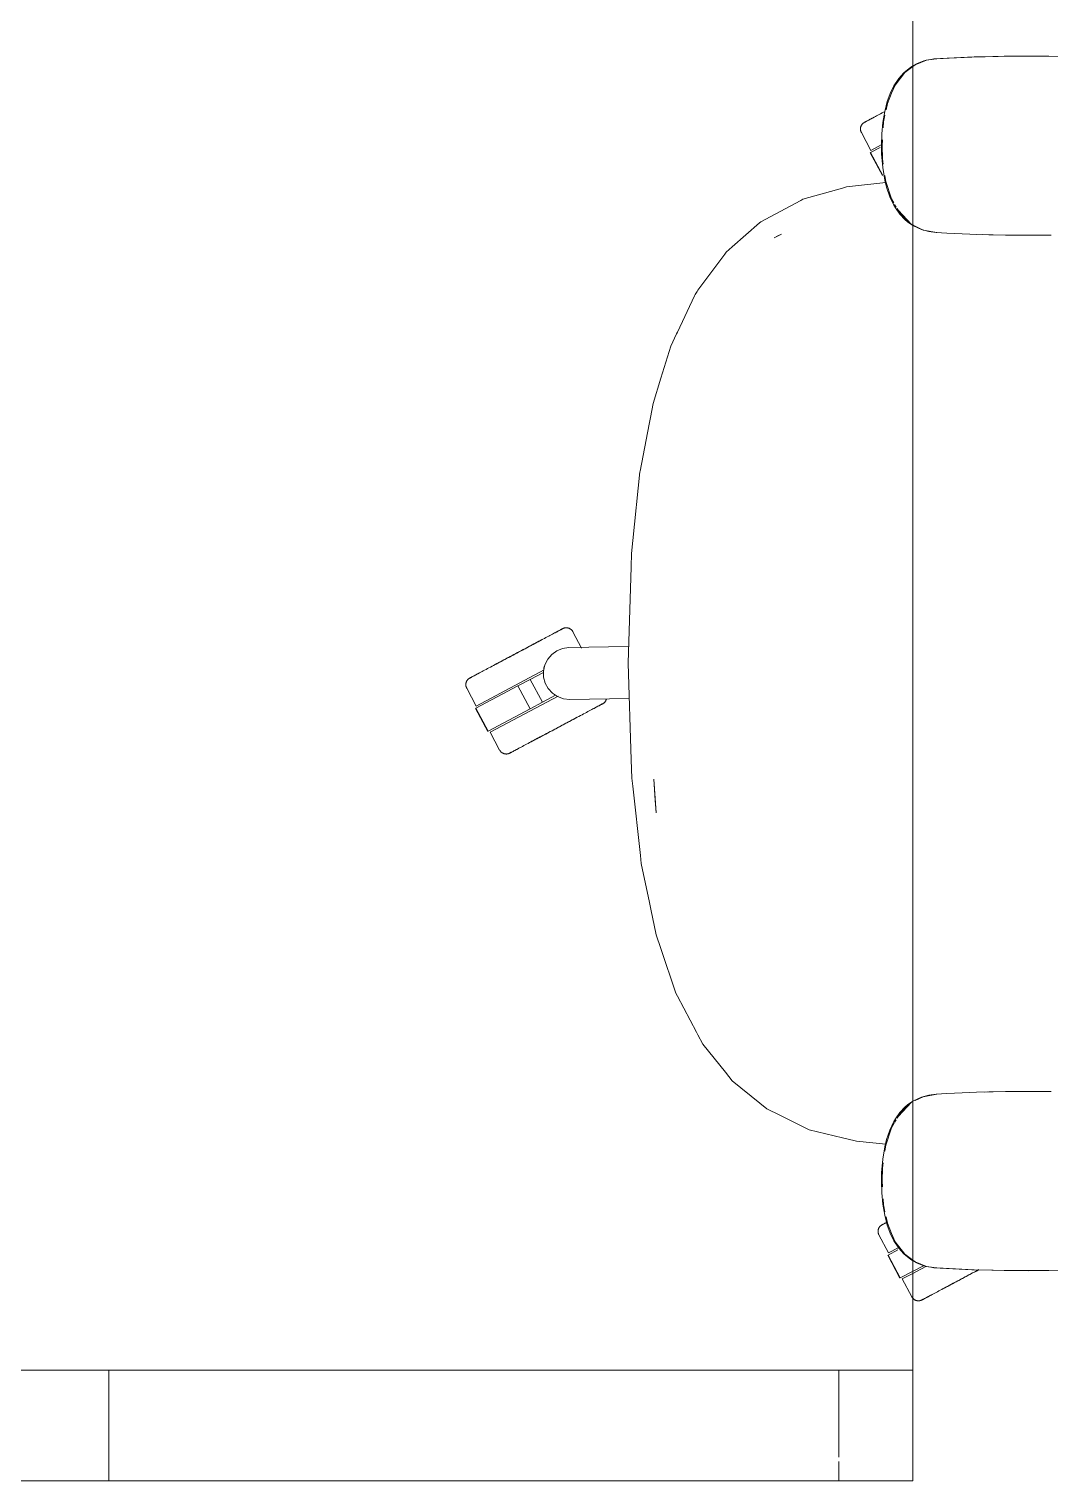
# Model space of a CAD drawing. Header units: millimetres. Extents: x 155927 to 326028, y -36033 to 97293.
# Drawn here: x 192923 to 193475, y 10690 to 11475 of the extents above; entities that cross this region are included whole.
import ezdxf

# ---------------------------------------------------------------- set-up
doc = ezdxf.new("R2010")
doc.units = ezdxf.units.MM
doc.header["$MEASUREMENT"] = 0
doc.layers.add('G-IMPT', color=8, linetype='CONTINUOUS', lineweight=9)
doc.layers.add('I-FURN', color=8, linetype='CONTINUOUS', lineweight=9)

msp = doc.modelspace()

# ---------------------------------------------------------------- linework, layer by layer
at = {"layer": 'G-IMPT'}
for p, q in [((193408.21, 11458.45), (193402.02, 11456.04)), ((193403.05, 11456.71), (193406.69, 11458.1)), ((193408.03, 11458.47), (193406.69, 11458.1)), ((193408.03, 11458.47), (193410.43, 11458.91)), ((193408.21, 11458.45), (193412.06, 11459.03)), ((193412.08, 11459.17), (193410.43, 11458.91)), ((193433.86, 11460.25), (193412.08, 11459.17)), ((193432.65, 11460.22), (193412.08, 11459.17)), ((193412.08, 11459.17), (193413.68, 11459.28)), ((193433.86, 11460.25), (193413.68, 11459.28)), ((193454.05, 11460.72), (193432.65, 11460.22)), ((193444.21, 11460.56), (193432.65, 11460.22)), ((193432.65, 11460.22), (193433.86, 11460.25)), ((193454.05, 11460.72), (193433.86, 11460.25)), ((193444.21, 11460.56), (193463.44, 11460.76)), ((193454.05, 11460.72), (193444.21, 11460.56)), ((193474.23, 11460.67), (193444.21, 11460.56)), ((193452.01, 11460.7), (193450.1, 11460.63)), ((193454.05, 11460.68), (193452.01, 11460.7)), ((193474.23, 11460.67), (193454.05, 11460.72)), ((193474.23, 11460.67), (193463.44, 11460.76)), ((193474.23, 11460.67), (193482.65, 11460.51)), ((193396.39, 11451.87), (193391.17, 11445.08)), ((193393.2, 11448.64), (193395.87, 11451.67)), ((193399.61, 11454.75), (193395.87, 11451.67)), ((193400.81, 11455.15), (193396.39, 11451.87)), ((193400.81, 11455.43), (193399.61, 11454.75)), ((193403.05, 11456.71), (193400.81, 11455.43)), ((193402.02, 11456.04), (193400.81, 11455.15)), ((193390.55, 11444.59), (193388.57, 11440.52)), ((193391.17, 11445.08), (193389.33, 11440.69)), ((193390.55, 11444.59), (193393.2, 11448.64)), ((193386.98, 11436.18), (193385.55, 11430.7)), ((193387.01, 11435.07), (193386.3, 11431.6)), ((193386.98, 11436.18), (193388.57, 11440.52)), ((193387.01, 11435.07), (193389.33, 11440.69)), ((193384.55, 11424.77), (193385.55, 11430.7)), ((193385.73, 11428.86), (193384.97, 11425.11)), ((193383.81, 11412.28), (193383.99, 11418.62)), ((193384.55, 11424.77), (193383.99, 11418.62)), ((193384.97, 11425.11), (193384.77, 11421.9)), ((193383.9, 11407.77), (193383.81, 11412.28)), ((193384.37, 11415.39), (193384.18, 11412.28)), ((193384.41, 11405.12), (193384.18, 11412.28)), ((193383.9, 11407.77), (193384.47, 11400.46)), ((193384.41, 11405.12), (193384.8, 11402.33)), ((193385.59, 11393.7), (193384.47, 11400.46)), ((193385.67, 11396.15), (193386.14, 11392.86)), ((193362.72, 11389.3), (193341.37, 11383.29)), ((193362.72, 11389.3), (193364.98, 11389.94)), ((193386.26, 11392.35), (193364.98, 11389.94)), ((193386.57, 11389.77), (193385.59, 11393.7)), ((193386.14, 11392.86), (193389.17, 11383.46)), ((193386.57, 11389.77), (193388.3, 11384.68)), ((193340.26, 11382.7), (193329.02, 11376.69)), ((193341.37, 11383.29), (193340.26, 11382.7)), ((193388.3, 11384.68), (193390.51, 11380.04)), ((193389.17, 11383.46), (193390.42, 11381.37)), ((193390.51, 11380.04), (193391.32, 11378.67)), ((193390.91, 11380.54), (193391.78, 11379.1)), ((193393.76, 11375.22), (193391.32, 11378.67)), ((193317.92, 11370.51), (193318.59, 11371.1)), ((193329.02, 11376.69), (193318.59, 11371.1)), ((193392.25, 11378.31), (193394.13, 11375.16)), ((193392.94, 11377.25), (193394.22, 11375.78)), ((193392.94, 11377.25), (193399.84, 11369.86)), ((193396.63, 11372.17), (193393.76, 11375.22)), ((193394.13, 11375.16), (193399.84, 11369.86)), ((193394.85, 11375.06), (193397.43, 11372.09)), ((193396.63, 11372.17), (193397.95, 11371.04)), ((193399.84, 11369.86), (193397.43, 11372.09)), ((193400.81, 11369.08), (193397.95, 11371.04)), ((193303.14, 11357.5), (193317.92, 11370.51)), ((193325.89, 11362.49), (193329.78, 11364.45)), ((193325.89, 11362.49), (193328.18, 11363.67)), ((193328.18, 11363.67), (193329.78, 11364.45)), ((193402.08, 11368.75), (193400.81, 11369.38)), ((193401.17, 11368.83), (193405.49, 11366.85)), ((193402.08, 11368.75), (193406.34, 11366.65)), ((193409.45, 11365.78), (193405.49, 11366.85)), ((193406.34, 11366.65), (193413.68, 11365.28)), ((193413.46, 11365.28), (193409.45, 11365.78)), ((193419.12, 11365), (193413.46, 11365.28)), ((193419.12, 11365), (193431.68, 11364.38)), ((193435.23, 11364.26), (193431.68, 11364.38)), ((193450.89, 11363.88), (193435.23, 11364.26)), ((193438.63, 11364.2), (193441.95, 11364.06)), ((193444.17, 11364.06), (193441.95, 11364.06)), ((193450.89, 11363.88), (193455.41, 11363.83)), ((193455.41, 11363.83), (193470.12, 11363.84)), ((193475.59, 11363.91), (193470.12, 11363.84)), ((193303.14, 11357.5), (193299.88, 11354.63)), ((193284.58, 11334.16), (193299.15, 11353.66)), ((193299.15, 11353.66), (193299.88, 11354.63)), ((193282.76, 11331.11), (193283.18, 11331.82)), ((193284.12, 11333.39), (193283.18, 11331.82)), ((193284.58, 11334.16), (193284.12, 11333.39)), ((193282.76, 11331.11), (193273.49, 11311.46)), ((193269.87, 11303.78), (193273.06, 11310.55)), ((193273.49, 11311.46), (193273.06, 11310.55)), ((193269.87, 11303.78), (193264.55, 11286.51)), ((193264.55, 11286.51), (193260.35, 11272.9)), ((193260.35, 11272.9), (193258.9, 11265.3)), ((193258.19, 11261.63), (193253.32, 11236.26)), ((193258.19, 11261.63), (193258.9, 11265.3)), ((193253.24, 11235.79), (193249.41, 11198.8)), ((193253.24, 11235.79), (193253.32, 11236.26)), ((193249.41, 11198.8), (193248.68, 11191.74)), ((193248.46, 11184.48), (193248.68, 11191.74)), ((193246.84, 11132.31), (193248.46, 11184.48)), ((193248.55, 11080.13), (193246.84, 11132.31)), ((193248.55, 11080.13), (193248.87, 11070.19)), ((193249.35, 11065.82), (193248.87, 11070.19)), ((193249.35, 11065.82), (193253.48, 11028.37)), ((193260.75, 11069.65), (193262, 11051.37)), ((193260.75, 11069.65), (193261.39, 11058.32)), ((193262, 11051.37), (193261.39, 11058.32)), ((193253.97, 11023.96), (193253.48, 11028.37)), ((193258.32, 11003.01), (193253.97, 11023.96)), ((193258.32, 11003.01), (193259.08, 10999.33)), ((193259.08, 10999.33), (193261.95, 10985.51)), ((193264.47, 10978.07), (193261.95, 10985.51)), ((193264.47, 10978.07), (193272.62, 10953.99)), ((193273.49, 10952.33), (193272.62, 10953.99)), ((193283.79, 10932.82), (193273.49, 10952.33)), ((193283.79, 10932.82), (193284.52, 10931.44)), ((193287.22, 10926.31), (193284.52, 10931.44)), ((193287.22, 10926.31), (193299.43, 10911.18)), ((193303.19, 10906.51), (193299.43, 10911.18)), ((193318.14, 10894.34), (193303.19, 10906.51)), ((193419.12, 10899.56), (193431.68, 10900.18)), ((193435.23, 10900.3), (193431.68, 10900.18)), ((193450.89, 10900.68), (193435.23, 10900.3)), ((193439.27, 10900.39), (193441.38, 10900.48)), ((193444.17, 10900.5), (193441.95, 10900.5)), ((193450.89, 10900.68), (193455.41, 10900.73)), ((193455.41, 10900.73), (193470.12, 10900.72)), ((193475.59, 10900.65), (193470.12, 10900.72)), ((193318.14, 10894.34), (193321.79, 10891.37)), ((193392.94, 10887.31), (193399.84, 10894.7)), ((193396.63, 10892.39), (193393.76, 10889.34)), ((193394.13, 10889.4), (193399.84, 10894.7)), ((193394.35, 10888.93), (193397.43, 10892.47)), ((193396.63, 10892.39), (193397.95, 10893.52)), ((193399.84, 10894.7), (193397.43, 10892.47)), ((193400.81, 10895.48), (193397.95, 10893.52)), ((193401.17, 10895.72), (193400.98, 10895.6)), ((193401.17, 10895.72), (193405.49, 10897.71)), ((193402.08, 10895.8), (193406.34, 10897.91)), ((193409.45, 10898.78), (193405.49, 10897.71)), ((193406.34, 10897.91), (193413.68, 10899.28)), ((193413.46, 10899.28), (193409.45, 10898.78)), ((193419.12, 10899.56), (193413.46, 10899.28)), ((193321.79, 10891.37), (193328.96, 10887.84)), ((193340.42, 10882.2), (193328.96, 10887.84)), ((193388.3, 10879.88), (193390.51, 10884.51)), ((193390.51, 10884.51), (193391.32, 10885.89)), ((193390.91, 10884.01), (193391.78, 10885.46)), ((193393.76, 10889.34), (193391.32, 10885.89)), ((193392.25, 10886.24), (193394.13, 10889.4)), ((193392.94, 10887.31), (193394.22, 10888.78)), ((193340.42, 10882.2), (193344.79, 10880.05)), ((193344.79, 10880.05), (193362.73, 10875.65)), ((193386.14, 10871.7), (193389.17, 10881.1)), ((193386.57, 10874.79), (193388.3, 10879.88)), ((193389.17, 10881.1), (193390.63, 10883.55)), ((193362.73, 10875.65), (193365.1, 10875.06)), ((193370.39, 10873.77), (193365.1, 10875.06)), ((193386.27, 10872.32), (193370.39, 10873.77)), ((193385.59, 10870.86), (193384.47, 10864.1)), ((193386.57, 10874.79), (193385.59, 10870.86)), ((193385.67, 10868.41), (193386.14, 10871.7)), ((193383.9, 10856.78), (193384.47, 10864.1)), ((193384.41, 10859.44), (193384.8, 10862.22)), ((193383.9, 10856.78), (193383.81, 10852.28)), ((193384.41, 10859.44), (193384.18, 10852.28)), ((193383.81, 10852.28), (193383.99, 10845.94)), ((193384.55, 10839.79), (193383.99, 10845.94)), ((193384.37, 10849.17), (193384.18, 10852.28)), ((193384.55, 10839.79), (193385.55, 10833.86)), ((193384.97, 10839.45), (193384.77, 10842.66)), ((193385.73, 10835.7), (193384.97, 10839.45)), ((193386.98, 10828.38), (193385.55, 10833.86)), ((193387.01, 10829.49), (193386.3, 10832.95)), ((193387.01, 10829.49), (193389.33, 10823.87)), ((193386.98, 10828.38), (193388.57, 10824.04)), ((193390.55, 10819.97), (193388.57, 10824.04)), ((193391.17, 10819.47), (193389.33, 10823.87)), ((193390.55, 10819.97), (193393.2, 10815.92)), ((193396.39, 10812.68), (193391.17, 10819.47)), ((193393.2, 10815.92), (193395.87, 10812.88)), ((193399.61, 10809.81), (193395.87, 10812.88)), ((193400.81, 10809.41), (193396.39, 10812.68)), ((193400.81, 10809.12), (193399.61, 10809.81)), ((193402.02, 10808.52), (193400.81, 10809.41)), ((193403.05, 10807.85), (193400.81, 10809.12)), ((193408.21, 10806.11), (193402.02, 10808.52)), ((193403.05, 10807.85), (193406.69, 10806.45)), ((193408.03, 10806.09), (193406.69, 10806.45)), ((193408.03, 10806.09), (193410.43, 10805.64)), ((193408.21, 10806.11), (193412.06, 10805.52)), ((193412.08, 10805.39), (193410.43, 10805.64)), ((193432.65, 10804.34), (193412.08, 10805.39)), ((193433.86, 10804.3), (193412.08, 10805.39)), ((193412.08, 10805.39), (193413.68, 10805.28)), ((193433.86, 10804.3), (193413.68, 10805.28)), ((193454.05, 10803.84), (193432.65, 10804.34)), ((193444.21, 10804), (193432.65, 10804.34)), ((193432.65, 10804.34), (193433.86, 10804.3)), ((193454.05, 10803.84), (193433.86, 10804.3)), ((193474.23, 10803.88), (193444.21, 10804)), ((193454.05, 10803.84), (193444.21, 10804)), ((193444.21, 10804), (193463.44, 10803.8)), ((193452.01, 10803.86), (193450.1, 10803.93)), ((193454.05, 10803.88), (193452.01, 10803.86)), ((193474.23, 10803.88), (193454.05, 10803.84)), ((193474.23, 10803.88), (193463.44, 10803.8)), ((193474.23, 10803.88), (193482.65, 10804.05))]:
    msp.add_line(p, q, dxfattribs=at)
at = {"layer": 'I-FURN'}
for p, q in [((193400.81, 10690.08), (193400.81, 12090.08)), ((193400.81, 12090.08), (193400.81, 10690.08)), ((193376.41, 11425.84), (193376.06, 11425.65)), ((193376.22, 11425.74), (193376.59, 11425.93)), ((193376.81, 11426.05), (193376.41, 11425.84)), ((193376.59, 11425.93), (193377, 11426.15)), ((193377.23, 11426.28), (193376.81, 11426.05)), ((193377, 11426.15), (193377.44, 11426.39)), ((193377.7, 11426.53), (193377.23, 11426.28)), ((193377.44, 11426.39), (193377.93, 11426.65)), ((193378.2, 11426.79), (193377.7, 11426.53)), ((193377.93, 11426.65), (193378.44, 11426.92)), ((193378.74, 11427.08), (193378.2, 11426.79)), ((193378.44, 11426.92), (193378.99, 11427.21)), ((193379.31, 11427.38), (193378.74, 11427.08)), ((193378.99, 11427.21), (193379.58, 11427.52)), ((193379.91, 11427.7), (193379.31, 11427.38)), ((193380.54, 11428.04), (193379.91, 11427.7)), ((193381.21, 11428.39), (193380.54, 11428.04)), ((193381.9, 11428.76), (193381.21, 11428.39)), ((193382.62, 11429.14), (193381.9, 11428.76)), ((193383.37, 11429.54), (193382.62, 11429.14)), ((193384.15, 11429.95), (193383.37, 11429.54)), ((193384.95, 11430.38), (193384.15, 11429.95)), ((193385.77, 11430.82), (193384.95, 11430.38)), ((193372.47, 11421.45), (193372.48, 11421.61)), ((193372.47, 11421.29), (193372.47, 11421.45)), ((193372.47, 11421.12), (193372.47, 11421.29)), ((193372.48, 11420.96), (193372.47, 11421.12)), ((193372.48, 11421.61), (193372.49, 11421.77)), ((193372.5, 11420.8), (193372.48, 11420.96)), ((193372.49, 11421.77), (193372.51, 11421.93)), ((193372.52, 11420.64), (193372.5, 11420.8)), ((193372.51, 11421.93), (193372.54, 11422.09)), ((193372.55, 11420.49), (193372.52, 11420.64)), ((193372.54, 11422.09), (193372.57, 11422.24)), ((193372.59, 11420.33), (193372.55, 11420.49)), ((193372.57, 11422.24), (193372.61, 11422.4)), ((193372.63, 11420.17), (193372.59, 11420.33)), ((193372.61, 11422.4), (193372.66, 11422.56)), ((193372.68, 11420.02), (193372.63, 11420.17)), ((193372.66, 11422.56), (193372.71, 11422.71)), ((193372.74, 11419.87), (193372.68, 11420.02)), ((193372.71, 11422.71), (193372.77, 11422.86)), ((193372.8, 11419.72), (193372.74, 11419.87)), ((193372.77, 11422.86), (193372.83, 11423.01)), ((193372.86, 11419.57), (193372.8, 11419.72)), ((193372.83, 11423.01), (193372.91, 11423.15)), ((193372.94, 11419.43), (193372.86, 11419.57)), ((193372.91, 11423.15), (193372.98, 11423.29)), ((193372.94, 11419.43), (193378.09, 11409.74)), ((193372.98, 11423.29), (193373.06, 11423.43)), ((193373.06, 11423.43), (193373.15, 11423.57)), ((193373.15, 11423.57), (193373.24, 11423.7)), ((193373.24, 11423.7), (193373.34, 11423.83)), ((193373.34, 11423.83), (193373.44, 11423.95)), ((193373.44, 11423.95), (193373.55, 11424.07)), ((193373.55, 11424.07), (193373.66, 11424.19)), ((193373.66, 11424.19), (193373.78, 11424.3)), ((193373.78, 11424.3), (193373.9, 11424.4)), ((193373.9, 11424.4), (193374.03, 11424.51)), ((193374.03, 11424.51), (193374.16, 11424.6)), ((193374.16, 11424.6), (193374.29, 11424.69)), ((193374.29, 11424.69), (193374.43, 11424.78)), ((193374.43, 11424.78), (193374.57, 11424.86)), ((193374.57, 11424.86), (193374.6, 11424.88)), ((193374.6, 11424.88), (193374.62, 11424.89)), ((193374.61, 11424.88), (193374.6, 11424.88)), ((193374.65, 11424.9), (193374.61, 11424.88)), ((193374.62, 11424.89), (193374.68, 11424.92)), ((193374.73, 11424.95), (193374.65, 11424.9)), ((193374.68, 11424.92), (193374.78, 11424.98)), ((193374.86, 11425.01), (193374.73, 11424.95)), ((193374.78, 11424.98), (193374.93, 11425.05)), ((193375.02, 11425.1), (193374.86, 11425.01)), ((193374.93, 11425.05), (193375.11, 11425.15)), ((193375.22, 11425.21), (193375.02, 11425.1)), ((193375.11, 11425.15), (193375.32, 11425.26)), ((193375.46, 11425.33), (193375.22, 11425.21)), ((193375.32, 11425.26), (193375.58, 11425.4)), ((193375.74, 11425.48), (193375.46, 11425.33)), ((193375.58, 11425.4), (193375.88, 11425.56)), ((193376.06, 11425.65), (193375.74, 11425.48)), ((193375.88, 11425.56), (193376.22, 11425.74)), ((193377.9, 11408.51), (193383.2, 11411.33)), ((193378.09, 11409.74), (193383.72, 11412.74)), ((193377.73, 11408.42), (193384.31, 11396.06)), ((193384.48, 11396.15), (193377.9, 11408.51)), ((193384.57, 11396.2), (193384.48, 11396.15)), ((193211.11, 11150.85), (193211.27, 11150.93)), ((193211.34, 11150.97), (193211.2, 11150.89)), ((193211.27, 11150.93), (193211.39, 11151)), ((193211.44, 11151.02), (193211.34, 11150.97)), ((193211.39, 11151), (193211.47, 11151.04)), ((193211.5, 11151.05), (193211.44, 11151.02)), ((193211.47, 11151.04), (193211.51, 11151.06)), ((193211.52, 11151.07), (193211.5, 11151.05)), ((193211.51, 11151.06), (193211.52, 11151.07)), ((193211.52, 11151.07), (193211.66, 11151.14)), ((193211.66, 11151.14), (193211.81, 11151.21)), ((193211.81, 11151.21), (193211.96, 11151.27)), ((193211.96, 11151.27), (193212.11, 11151.32)), ((193212.11, 11151.32), (193212.26, 11151.37)), ((193212.26, 11151.37), (193212.42, 11151.41)), ((193212.42, 11151.41), (193212.58, 11151.45)), ((193212.58, 11151.45), (193212.74, 11151.48)), ((193212.74, 11151.48), (193212.89, 11151.5)), ((193212.89, 11151.5), (193213.05, 11151.52)), ((193213.05, 11151.52), (193213.22, 11151.53)), ((193213.22, 11151.53), (193213.38, 11151.54)), ((193213.38, 11151.54), (193213.54, 11151.54)), ((193213.54, 11151.54), (193213.7, 11151.53)), ((193213.7, 11151.53), (193213.86, 11151.51)), ((193213.86, 11151.51), (193214.02, 11151.49)), ((193214.02, 11151.49), (193214.18, 11151.46)), ((193214.18, 11151.46), (193214.34, 11151.43)), ((193214.34, 11151.43), (193214.49, 11151.39)), ((193214.49, 11151.39), (193214.65, 11151.34)), ((193214.65, 11151.34), (193214.8, 11151.29)), ((193214.8, 11151.29), (193214.95, 11151.23)), ((193214.95, 11151.23), (193215.1, 11151.17)), ((193215.1, 11151.17), (193215.24, 11151.1)), ((193215.24, 11151.1), (193215.38, 11151.02)), ((193215.38, 11151.02), (193215.52, 11150.94)), ((193215.52, 11150.94), (193215.66, 11150.85)), ((193195.92, 11142.77), (193196.84, 11143.26)), ((193197.33, 11143.52), (193196.42, 11143.04)), ((193196.84, 11143.26), (193197.75, 11143.74)), ((193198.23, 11144), (193197.33, 11143.52)), ((193197.75, 11143.74), (193198.64, 11144.22)), ((193199.11, 11144.47), (193198.23, 11144)), ((193198.64, 11144.22), (193199.5, 11144.68)), ((193199.96, 11144.92), (193199.11, 11144.47)), ((193199.5, 11144.68), (193200.35, 11145.13)), ((193200.8, 11145.37), (193199.96, 11144.92)), ((193201.61, 11145.8), (193200.8, 11145.37)), ((193202.4, 11146.22), (193201.61, 11145.8)), ((193203.16, 11146.62), (193202.4, 11146.22)), ((193203.9, 11147.01), (193203.16, 11146.62)), ((193204.6, 11147.39), (193203.9, 11147.01)), ((193205.28, 11147.75), (193204.6, 11147.39)), ((193205.93, 11148.09), (193205.28, 11147.75)), ((193206.54, 11148.42), (193205.93, 11148.09)), ((193207.13, 11148.73), (193206.54, 11148.42)), ((193206.82, 11148.57), (193207.39, 11148.87)), ((193207.68, 11149.02), (193207.13, 11148.73)), ((193207.39, 11148.87), (193207.92, 11149.15)), ((193208.2, 11149.3), (193207.68, 11149.02)), ((193207.92, 11149.15), (193208.42, 11149.42)), ((193208.68, 11149.55), (193208.2, 11149.3)), ((193208.42, 11149.42), (193208.89, 11149.67)), ((193209.13, 11149.79), (193208.68, 11149.55)), ((193208.89, 11149.67), (193209.32, 11149.9)), ((193209.54, 11150.01), (193209.13, 11149.79)), ((193209.32, 11149.9), (193209.71, 11150.1)), ((193209.91, 11150.21), (193209.54, 11150.01)), ((193209.71, 11150.1), (193210.07, 11150.29)), ((193210.24, 11150.39), (193209.91, 11150.21)), ((193210.07, 11150.29), (193210.39, 11150.46)), ((193210.54, 11150.54), (193210.24, 11150.39)), ((193210.39, 11150.46), (193210.66, 11150.61)), ((193210.8, 11150.68), (193210.54, 11150.54)), ((193210.66, 11150.61), (193210.91, 11150.74)), ((193211.02, 11150.8), (193210.8, 11150.68)), ((193210.91, 11150.74), (193211.11, 11150.85)), ((193211.2, 11150.89), (193211.02, 11150.8)), ((193215.66, 11150.85), (193215.79, 11150.76)), ((193215.79, 11150.76), (193215.92, 11150.66)), ((193215.92, 11150.66), (193216.04, 11150.56)), ((193216.04, 11150.56), (193216.16, 11150.45)), ((193216.16, 11150.45), (193216.28, 11150.34)), ((193216.28, 11150.34), (193216.39, 11150.22)), ((193216.39, 11150.22), (193216.5, 11150.1)), ((193216.5, 11150.1), (193216.6, 11149.98)), ((193216.6, 11149.98), (193216.69, 11149.85)), ((193216.69, 11149.85), (193216.78, 11149.71)), ((193216.78, 11149.71), (193216.87, 11149.58)), ((193216.87, 11149.58), (193216.95, 11149.44)), ((193216.95, 11149.44), (193216.97, 11149.4)), ((193221.67, 11140.56), (193216.97, 11149.4)), ((193181.12, 11134.9), (193182.11, 11135.43)), ((193182.65, 11135.71), (193181.65, 11135.19)), ((193182.11, 11135.43), (193183.1, 11135.96)), ((193183.64, 11136.24), (193182.65, 11135.71)), ((193183.1, 11135.96), (193184.1, 11136.49)), ((193184.64, 11136.78), (193183.64, 11136.24)), ((193184.1, 11136.49), (193185.11, 11137.02)), ((193185.65, 11137.31), (193184.64, 11136.78)), ((193185.11, 11137.02), (193186.11, 11137.56)), ((193186.65, 11137.84), (193185.65, 11137.31)), ((193186.11, 11137.56), (193187.12, 11138.09)), ((193187.66, 11138.38), (193186.65, 11137.84)), ((193187.12, 11138.09), (193188.12, 11138.62)), ((193188.66, 11138.91), (193187.66, 11138.38)), ((193188.12, 11138.62), (193189.12, 11139.16)), ((193189.66, 11139.44), (193188.66, 11138.91)), ((193189.12, 11139.16), (193190.12, 11139.69)), ((193190.65, 11139.97), (193189.66, 11139.44)), ((193190.12, 11139.69), (193191.11, 11140.21)), ((193191.64, 11140.5), (193190.65, 11139.97)), ((193191.11, 11140.21), (193192.09, 11140.74)), ((193192.62, 11141.02), (193191.64, 11140.5)), ((193192.09, 11140.74), (193193.07, 11141.25)), ((193193.59, 11141.53), (193192.62, 11141.02)), ((193193.07, 11141.25), (193194.03, 11141.77)), ((193194.55, 11142.04), (193193.59, 11141.53)), ((193194.03, 11141.77), (193194.98, 11142.27)), ((193195.49, 11142.54), (193194.55, 11142.04)), ((193194.98, 11142.27), (193195.92, 11142.77)), ((193196.42, 11143.04), (193195.49, 11142.54)), ((193203.37, 11134.53), (193205.57, 11137.1)), ((193205.57, 11137.1), (193208.31, 11139.06)), ((193208.31, 11139.06), (193211.44, 11140.31)), ((193211.44, 11140.31), (193214.78, 11140.78)), ((193214.78, 11140.78), (193247.12, 11141.34)), ((193164.73, 11109.2), (193201.45, 11128.72)), ((193167.18, 11127.49), (193166.55, 11127.15)), ((193167.85, 11127.84), (193167.18, 11127.49)), ((193168.54, 11128.21), (193167.85, 11127.84)), ((193169.26, 11128.6), (193168.54, 11128.21)), ((193170.01, 11129), (193169.26, 11128.6)), ((193170.79, 11129.41), (193170.01, 11129)), ((193171.59, 11129.83), (193170.79, 11129.41)), ((193172.41, 11130.27), (193171.59, 11129.83)), ((193173.26, 11130.72), (193172.41, 11130.27)), ((193174.13, 11131.18), (193173.26, 11130.72)), ((193175.02, 11131.66), (193174.13, 11131.18)), ((193175.92, 11132.14), (193175.02, 11131.66)), ((193175.43, 11131.88), (193176.34, 11132.36)), ((193176.84, 11132.63), (193175.92, 11132.14)), ((193176.34, 11132.36), (193177.27, 11132.86)), ((193177.78, 11133.13), (193176.84, 11132.63)), ((193177.27, 11132.86), (193178.22, 11133.36)), ((193178.73, 11133.63), (193177.78, 11133.13)), ((193178.22, 11133.36), (193179.18, 11133.87)), ((193179.7, 11134.14), (193178.73, 11133.63)), ((193179.18, 11133.87), (193180.14, 11134.38)), ((193180.67, 11134.66), (193179.7, 11134.14)), ((193180.14, 11134.38), (193181.12, 11134.9)), ((193181.65, 11135.19), (193180.67, 11134.66)), ((193193.89, 11123.57), (193201.04, 11127.37)), ((193201.11, 11128.23), (193201.86, 11131.52)), ((193201.17, 11124.86), (193201.11, 11128.23)), ((193201.86, 11131.52), (193203.37, 11134.53)), ((193159.11, 11120.9), (193159.12, 11121.06)), ((193159.11, 11120.74), (193159.11, 11120.9)), ((193159.11, 11120.58), (193159.11, 11120.74)), ((193159.12, 11120.42), (193159.11, 11120.58)), ((193159.12, 11121.06), (193159.13, 11121.22)), ((193159.14, 11120.26), (193159.12, 11120.42)), ((193159.13, 11121.22), (193159.15, 11121.38)), ((193159.16, 11120.1), (193159.14, 11120.26)), ((193159.15, 11121.38), (193159.18, 11121.54)), ((193159.19, 11119.94), (193159.16, 11120.1)), ((193159.18, 11121.54), (193159.21, 11121.7)), ((193159.23, 11119.78), (193159.19, 11119.94)), ((193159.21, 11121.7), (193159.25, 11121.86)), ((193159.27, 11119.63), (193159.23, 11119.78)), ((193159.25, 11121.86), (193159.3, 11122.01)), ((193159.32, 11119.47), (193159.27, 11119.63)), ((193159.3, 11122.01), (193159.35, 11122.16)), ((193159.35, 11122.16), (193159.41, 11122.31)), ((193159.41, 11122.31), (193159.48, 11122.46)), ((193159.48, 11122.46), (193159.55, 11122.61)), ((193159.55, 11122.61), (193159.62, 11122.75)), ((193159.62, 11122.75), (193159.7, 11122.89)), ((193159.7, 11122.89), (193159.79, 11123.02)), ((193159.79, 11123.02), (193159.88, 11123.15)), ((193159.88, 11123.15), (193159.98, 11123.28)), ((193159.98, 11123.28), (193160.08, 11123.41)), ((193160.08, 11123.41), (193160.19, 11123.53)), ((193160.19, 11123.53), (193160.3, 11123.64)), ((193160.3, 11123.64), (193160.42, 11123.75)), ((193160.42, 11123.75), (193160.54, 11123.86)), ((193160.54, 11123.86), (193160.67, 11123.96)), ((193160.67, 11123.96), (193160.8, 11124.06)), ((193160.8, 11124.06), (193160.93, 11124.15)), ((193160.93, 11124.15), (193161.07, 11124.23)), ((193161.07, 11124.23), (193161.21, 11124.31)), ((193161.21, 11124.31), (193161.25, 11124.33)), ((193161.29, 11124.36), (193161.25, 11124.34)), ((193161.25, 11124.33), (193161.27, 11124.34)), ((193161.25, 11124.34), (193161.25, 11124.33)), ((193161.27, 11124.34), (193161.33, 11124.38)), ((193161.37, 11124.4), (193161.29, 11124.36)), ((193161.33, 11124.38), (193161.43, 11124.43)), ((193161.5, 11124.47), (193161.37, 11124.4)), ((193161.43, 11124.43), (193161.57, 11124.5)), ((193161.66, 11124.55), (193161.5, 11124.47)), ((193161.57, 11124.5), (193161.75, 11124.6)), ((193161.86, 11124.66), (193161.66, 11124.55)), ((193161.75, 11124.6), (193161.97, 11124.72)), ((193162.1, 11124.79), (193161.86, 11124.66)), ((193161.97, 11124.72), (193162.22, 11124.85)), ((193162.38, 11124.94), (193162.1, 11124.79)), ((193162.22, 11124.85), (193162.52, 11125.01)), ((193162.7, 11125.11), (193162.38, 11124.94)), ((193162.52, 11125.01), (193162.86, 11125.19)), ((193163.05, 11125.3), (193162.7, 11125.11)), ((193162.86, 11125.19), (193163.23, 11125.39)), ((193163.45, 11125.5), (193163.05, 11125.3)), ((193163.23, 11125.39), (193163.64, 11125.61)), ((193163.88, 11125.73), (193163.45, 11125.5)), ((193163.64, 11125.61), (193164.09, 11125.84)), ((193164.34, 11125.98), (193163.88, 11125.73)), ((193164.09, 11125.84), (193164.57, 11126.1)), ((193164.84, 11126.25), (193164.34, 11125.98)), ((193164.54, 11107.97), (193187.25, 11120.04)), ((193164.57, 11126.1), (193165.08, 11126.38)), ((193165.38, 11126.53), (193164.84, 11126.25)), ((193165.08, 11126.38), (193165.64, 11126.67)), ((193165.95, 11126.83), (193165.38, 11126.53)), ((193165.64, 11126.67), (193166.22, 11126.98)), ((193166.55, 11127.15), (193165.95, 11126.83)), ((193187.25, 11120.04), (193193.89, 11123.57)), ((193193.83, 11107.68), (193187.25, 11120.04)), ((193200.47, 11111.21), (193193.89, 11123.57)), ((193202.03, 11121.59), (193201.17, 11124.86)), ((193203.65, 11118.64), (193202.03, 11121.59)), ((193159.38, 11119.32), (193159.32, 11119.47)), ((193159.44, 11119.17), (193159.38, 11119.32)), ((193159.51, 11119.03), (193159.44, 11119.17)), ((193159.58, 11118.88), (193159.51, 11119.03)), ((193159.58, 11118.88), (193164.73, 11109.2)), ((193172.24, 11095.07), (193208.99, 11114.61)), ((193207.61, 11115.01), (193200.47, 11111.21)), ((193205.93, 11116.15), (193203.65, 11118.64)), ((193208.74, 11114.28), (193205.93, 11116.15)), ((193211.92, 11113.14), (193208.74, 11114.28)), ((193215.27, 11112.79), (193211.92, 11113.14)), ((193247.46, 11113.36), (193215.27, 11112.79)), ((193234.57, 11111.76), (193234.48, 11111.63)), ((193234.66, 11111.9), (193234.57, 11111.76)), ((193234.74, 11112.04), (193234.66, 11111.9)), ((193234.81, 11112.18), (193234.74, 11112.04)), ((193234.88, 11112.32), (193234.81, 11112.18)), ((193234.95, 11112.47), (193234.88, 11112.32)), ((193235.01, 11112.62), (193234.95, 11112.47)), ((193235.06, 11112.77), (193235.01, 11112.62)), ((193235.11, 11112.93), (193235.06, 11112.77)), ((193235.15, 11113.08), (193235.11, 11112.93)), ((193164.37, 11107.88), (193170.95, 11095.51)), ((193171.12, 11095.61), (193164.54, 11107.97)), ((193193.83, 11107.68), (193171.12, 11095.61)), ((193200.47, 11111.21), (193193.83, 11107.68)), ((193220.23, 11103.6), (193221.1, 11104.06)), ((193221.1, 11104.06), (193221.95, 11104.51)), ((193221.95, 11104.51), (193222.77, 11104.95)), ((193222.77, 11104.95), (193223.57, 11105.38)), ((193223.57, 11105.38), (193224.35, 11105.79)), ((193224.35, 11105.79), (193225.1, 11106.19)), ((193225.1, 11106.19), (193225.82, 11106.57)), ((193225.82, 11106.57), (193226.51, 11106.94)), ((193226.51, 11106.94), (193227.18, 11107.29)), ((193227.18, 11107.29), (193227.81, 11107.63)), ((193227.81, 11107.63), (193228.41, 11107.95)), ((193228.72, 11108.12), (193228.14, 11107.8)), ((193228.41, 11107.95), (193228.98, 11108.25)), ((193229.28, 11108.41), (193228.72, 11108.12)), ((193228.98, 11108.25), (193229.52, 11108.54)), ((193229.79, 11108.68), (193229.28, 11108.41)), ((193229.52, 11108.54), (193230.02, 11108.8)), ((193230.27, 11108.94), (193229.79, 11108.68)), ((193230.02, 11108.8), (193230.48, 11109.05)), ((193230.72, 11109.18), (193230.27, 11108.94)), ((193230.48, 11109.05), (193230.91, 11109.28)), ((193231.13, 11109.39), (193230.72, 11109.18)), ((193230.91, 11109.28), (193231.31, 11109.49)), ((193231.5, 11109.59), (193231.13, 11109.39)), ((193231.31, 11109.49), (193231.66, 11109.68)), ((193231.84, 11109.77), (193231.5, 11109.59)), ((193231.66, 11109.68), (193231.98, 11109.85)), ((193232.14, 11109.93), (193231.84, 11109.77)), ((193231.98, 11109.85), (193232.26, 11110)), ((193232.39, 11110.07), (193232.14, 11109.93)), ((193232.26, 11110), (193232.5, 11110.12)), ((193232.61, 11110.18), (193232.39, 11110.07)), ((193232.5, 11110.12), (193232.7, 11110.23)), ((193232.79, 11110.28), (193232.61, 11110.18)), ((193232.7, 11110.23), (193232.86, 11110.32)), ((193232.93, 11110.35), (193232.79, 11110.28)), ((193232.86, 11110.32), (193232.99, 11110.38)), ((193233.03, 11110.41), (193232.93, 11110.35)), ((193232.99, 11110.38), (193233.07, 11110.42)), ((193233.1, 11110.44), (193233.03, 11110.41)), ((193233.07, 11110.42), (193233.11, 11110.45)), ((193233.12, 11110.45), (193233.1, 11110.44)), ((193233.11, 11110.45), (193233.12, 11110.45)), ((193233.15, 11110.47), (193233.12, 11110.45)), ((193233.29, 11110.55), (193233.15, 11110.47)), ((193233.43, 11110.64), (193233.29, 11110.55)), ((193233.56, 11110.73), (193233.43, 11110.64)), ((193233.69, 11110.82), (193233.56, 11110.73)), ((193233.82, 11110.92), (193233.69, 11110.82)), ((193233.94, 11111.03), (193233.82, 11110.92)), ((193234.06, 11111.14), (193233.94, 11111.03)), ((193234.17, 11111.26), (193234.06, 11111.14)), ((193234.28, 11111.38), (193234.17, 11111.26)), ((193234.38, 11111.5), (193234.28, 11111.38)), ((193234.48, 11111.63), (193234.38, 11111.5)), ((193206.24, 11096.16), (193205.24, 11095.63)), ((193205.7, 11095.87), (193206.7, 11096.41)), ((193207.24, 11096.69), (193206.24, 11096.16)), ((193206.7, 11096.41), (193207.71, 11096.94)), ((193208.25, 11097.23), (193207.24, 11096.69)), ((193207.71, 11096.94), (193208.71, 11097.47)), ((193209.25, 11097.76), (193208.25, 11097.23)), ((193208.71, 11097.47), (193209.72, 11098.01)), ((193210.26, 11098.3), (193209.25, 11097.76)), ((193209.72, 11098.01), (193210.72, 11098.54)), ((193211.26, 11098.83), (193210.26, 11098.3)), ((193210.72, 11098.54), (193211.71, 11099.07)), ((193212.25, 11099.36), (193211.26, 11098.83)), ((193211.71, 11099.07), (193212.71, 11099.6)), ((193213.24, 11099.88), (193212.25, 11099.36)), ((193212.71, 11099.6), (193213.69, 11100.12)), ((193214.22, 11100.4), (193213.24, 11099.88)), ((193213.69, 11100.12), (193214.66, 11100.64)), ((193215.19, 11100.92), (193214.22, 11100.4)), ((193214.66, 11100.64), (193215.63, 11101.15)), ((193216.14, 11101.43), (193215.19, 11100.92)), ((193215.63, 11101.15), (193216.58, 11101.66)), ((193217.09, 11101.93), (193216.14, 11101.43)), ((193216.58, 11101.66), (193217.52, 11102.16)), ((193218.02, 11102.42), (193217.09, 11101.93)), ((193217.52, 11102.16), (193218.44, 11102.65)), ((193218.93, 11102.91), (193218.02, 11102.42)), ((193218.44, 11102.65), (193219.34, 11103.13)), ((193219.34, 11103.13), (193220.23, 11103.6)), ((193172.24, 11095.07), (193177.39, 11085.38)), ((193190.46, 11087.77), (193191.2, 11088.16)), ((193191.2, 11088.16), (193191.96, 11088.57)), ((193191.96, 11088.57), (193192.75, 11088.99)), ((193192.75, 11088.99), (193193.56, 11089.42)), ((193193.56, 11089.42), (193194.4, 11089.86)), ((193194.86, 11090.11), (193194.01, 11089.66)), ((193194.4, 11089.86), (193195.25, 11090.32)), ((193195.72, 11090.57), (193194.86, 11090.11)), ((193195.25, 11090.32), (193196.13, 11090.78)), ((193196.61, 11091.04), (193195.72, 11090.57)), ((193196.13, 11090.78), (193197.03, 11091.26)), ((193197.52, 11091.52), (193196.61, 11091.04)), ((193197.03, 11091.26), (193197.94, 11091.75)), ((193198.44, 11092.01), (193197.52, 11091.52)), ((193197.94, 11091.75), (193198.87, 11092.24)), ((193199.38, 11092.51), (193198.44, 11092.01)), ((193198.87, 11092.24), (193199.81, 11092.74)), ((193200.33, 11093.02), (193199.38, 11092.51)), ((193199.81, 11092.74), (193200.77, 11093.25)), ((193201.29, 11093.53), (193200.33, 11093.02)), ((193200.77, 11093.25), (193201.74, 11093.77)), ((193202.27, 11094.05), (193201.29, 11093.53)), ((193201.74, 11093.77), (193202.72, 11094.29)), ((193203.25, 11094.57), (193202.27, 11094.05)), ((193202.72, 11094.29), (193203.71, 11094.81)), ((193204.24, 11095.1), (193203.25, 11094.57)), ((193203.71, 11094.81), (193204.7, 11095.34)), ((193205.24, 11095.63), (193204.24, 11095.1)), ((193204.7, 11095.34), (193205.7, 11095.87)), ((193177.41, 11085.35), (193177.39, 11085.38)), ((193177.49, 11085.21), (193177.41, 11085.35)), ((193177.58, 11085.07), (193177.49, 11085.21)), ((193177.67, 11084.94), (193177.58, 11085.07)), ((193177.76, 11084.81), (193177.67, 11084.94)), ((193177.86, 11084.68), (193177.76, 11084.81)), ((193177.97, 11084.56), (193177.86, 11084.68)), ((193178.08, 11084.44), (193177.97, 11084.56)), ((193178.2, 11084.33), (193178.08, 11084.44)), ((193178.32, 11084.22), (193178.2, 11084.33)), ((193178.44, 11084.12), (193178.32, 11084.22)), ((193178.57, 11084.02), (193178.44, 11084.12)), ((193178.7, 11083.93), (193178.57, 11084.02)), ((193178.84, 11083.84), (193178.7, 11083.93)), ((193178.98, 11083.76), (193178.84, 11083.84)), ((193179.12, 11083.69), (193178.98, 11083.76)), ((193179.26, 11083.62), (193179.12, 11083.69)), ((193179.41, 11083.55), (193179.26, 11083.62)), ((193179.56, 11083.49), (193179.41, 11083.55)), ((193179.71, 11083.44), (193179.56, 11083.49)), ((193179.87, 11083.39), (193179.71, 11083.44)), ((193180.02, 11083.35), (193179.87, 11083.39)), ((193180.18, 11083.32), (193180.02, 11083.35)), ((193180.34, 11083.29), (193180.18, 11083.32)), ((193180.5, 11083.27), (193180.34, 11083.29)), ((193180.66, 11083.26), (193180.5, 11083.27)), ((193180.82, 11083.25), (193180.66, 11083.26)), ((193180.98, 11083.25), (193180.82, 11083.25)), ((193181.14, 11083.25), (193180.98, 11083.25)), ((193181.31, 11083.26), (193181.14, 11083.25)), ((193181.47, 11083.28), (193181.31, 11083.26)), ((193181.63, 11083.3), (193181.47, 11083.28)), ((193181.78, 11083.33), (193181.63, 11083.3)), ((193181.94, 11083.37), (193181.78, 11083.33)), ((193182.1, 11083.41), (193181.94, 11083.37)), ((193182.25, 11083.46), (193182.1, 11083.41)), ((193182.4, 11083.52), (193182.25, 11083.46)), ((193182.55, 11083.58), (193182.4, 11083.52)), ((193182.7, 11083.65), (193182.55, 11083.58)), ((193182.84, 11083.72), (193182.7, 11083.65)), ((193182.84, 11083.72), (193182.86, 11083.73)), ((193182.85, 11083.72), (193182.84, 11083.72)), ((193182.89, 11083.74), (193182.85, 11083.72)), ((193182.86, 11083.73), (193182.92, 11083.76)), ((193182.97, 11083.79), (193182.89, 11083.74)), ((193182.92, 11083.76), (193183.02, 11083.81)), ((193183.09, 11083.85), (193182.97, 11083.79)), ((193183.02, 11083.81), (193183.16, 11083.89)), ((193183.25, 11083.94), (193183.09, 11083.85)), ((193183.16, 11083.89), (193183.34, 11083.98)), ((193183.46, 11084.05), (193183.25, 11083.94)), ((193183.34, 11083.98), (193183.56, 11084.1)), ((193183.7, 11084.17), (193183.46, 11084.05)), ((193183.56, 11084.1), (193183.82, 11084.24)), ((193183.98, 11084.32), (193183.7, 11084.17)), ((193183.82, 11084.24), (193184.12, 11084.4)), ((193184.29, 11084.49), (193183.98, 11084.32)), ((193184.12, 11084.4), (193184.45, 11084.58)), ((193184.65, 11084.68), (193184.29, 11084.49)), ((193184.45, 11084.58), (193184.83, 11084.77)), ((193185.04, 11084.89), (193184.65, 11084.68)), ((193184.83, 11084.77), (193185.24, 11084.99)), ((193185.47, 11085.12), (193185.04, 11084.89)), ((193185.24, 11084.99), (193185.68, 11085.23)), ((193185.94, 11085.36), (193185.47, 11085.12)), ((193185.68, 11085.23), (193186.16, 11085.49)), ((193186.44, 11085.63), (193185.94, 11085.36)), ((193186.16, 11085.49), (193186.68, 11085.76)), ((193186.97, 11085.92), (193186.44, 11085.63)), ((193186.68, 11085.76), (193187.23, 11086.05)), ((193187.54, 11086.22), (193186.97, 11085.92)), ((193187.23, 11086.05), (193187.82, 11086.36)), ((193187.82, 11086.36), (193188.43, 11086.69)), ((193188.43, 11086.69), (193189.08, 11087.04)), ((193189.08, 11087.04), (193189.76, 11087.4)), ((193189.76, 11087.4), (193190.46, 11087.77)), ((193384.6, 10828.86), (193384.82, 10828.98)), ((193384.96, 10829.05), (193384.71, 10828.92)), ((193384.82, 10828.98), (193385.08, 10829.12)), ((193385.23, 10829.2), (193384.96, 10829.05)), ((193385.08, 10829.12), (193385.38, 10829.27)), ((193385.55, 10829.37), (193385.23, 10829.2)), ((193385.38, 10829.27), (193385.71, 10829.45)), ((193385.91, 10829.56), (193385.55, 10829.37)), ((193385.71, 10829.45), (193386.08, 10829.65)), ((193386.3, 10829.77), (193385.91, 10829.56)), ((193386.08, 10829.65), (193386.49, 10829.87)), ((193386.73, 10829.99), (193386.3, 10829.77)), ((193381.96, 10825.16), (193381.97, 10825.32)), ((193381.96, 10825), (193381.96, 10825.16)), ((193381.97, 10824.84), (193381.96, 10825)), ((193381.97, 10825.32), (193381.99, 10825.48)), ((193381.98, 10824.68), (193381.97, 10824.84)), ((193382, 10824.52), (193381.98, 10824.68)), ((193381.99, 10825.48), (193382.01, 10825.64)), ((193382.02, 10824.36), (193382, 10824.52)), ((193382.01, 10825.64), (193382.04, 10825.8)), ((193382.05, 10824.2), (193382.02, 10824.36)), ((193382.04, 10825.8), (193382.07, 10825.96)), ((193382.09, 10824.04), (193382.05, 10824.2)), ((193382.07, 10825.96), (193382.11, 10826.12)), ((193382.13, 10823.89), (193382.09, 10824.04)), ((193382.11, 10826.12), (193382.16, 10826.27)), ((193382.18, 10823.74), (193382.13, 10823.89)), ((193382.16, 10826.27), (193382.21, 10826.42)), ((193382.23, 10823.58), (193382.18, 10823.74)), ((193382.21, 10826.42), (193382.27, 10826.57)), ((193382.29, 10823.44), (193382.23, 10823.58)), ((193382.27, 10826.57), (193382.33, 10826.72)), ((193382.36, 10823.29), (193382.29, 10823.44)), ((193382.33, 10826.72), (193382.4, 10826.87)), ((193382.43, 10823.14), (193382.36, 10823.29)), ((193382.4, 10826.87), (193382.48, 10827.01)), ((193382.43, 10823.14), (193387.58, 10813.46)), ((193382.48, 10827.01), (193382.56, 10827.15)), ((193382.56, 10827.15), (193382.65, 10827.28)), ((193382.65, 10827.28), (193382.74, 10827.42)), ((193382.74, 10827.42), (193382.84, 10827.54)), ((193382.84, 10827.54), (193382.94, 10827.67)), ((193382.94, 10827.67), (193383.05, 10827.79)), ((193383.05, 10827.79), (193383.16, 10827.9)), ((193383.16, 10827.9), (193383.28, 10828.01)), ((193383.28, 10828.01), (193383.4, 10828.12)), ((193383.4, 10828.12), (193383.52, 10828.22)), ((193383.52, 10828.22), (193383.65, 10828.32)), ((193383.65, 10828.32), (193383.79, 10828.41)), ((193383.79, 10828.41), (193383.92, 10828.49)), ((193383.92, 10828.49), (193384.06, 10828.57)), ((193384.06, 10828.57), (193384.1, 10828.6)), ((193384.1, 10828.6), (193384.12, 10828.61)), ((193384.11, 10828.6), (193384.1, 10828.6)), ((193384.15, 10828.62), (193384.11, 10828.6)), ((193384.12, 10828.61), (193384.18, 10828.64)), ((193384.23, 10828.66), (193384.15, 10828.62)), ((193384.18, 10828.64), (193384.28, 10828.69)), ((193384.35, 10828.73), (193384.23, 10828.66)), ((193384.28, 10828.69), (193384.42, 10828.77)), ((193384.51, 10828.82), (193384.35, 10828.73)), ((193384.42, 10828.77), (193384.6, 10828.86)), ((193384.71, 10828.92), (193384.51, 10828.82)), ((193387.4, 10812.23), (193392.69, 10815.04)), ((193387.58, 10813.46), (193392.78, 10816.22)), ((193387.23, 10812.14), (193393.8, 10799.78)), ((193393.97, 10799.87), (193387.4, 10812.23)), ((193400.38, 10802.14), (193407.76, 10806.07)), ((193406.48, 10806.52), (193400.67, 10803.43)), ((193400.67, 10803.43), (193393.97, 10799.87)), ((193395.1, 10799.33), (193400.38, 10802.14)), ((193395.1, 10799.33), (193400.25, 10789.65)), ((193424.15, 10797.79), (193423.18, 10797.28)), ((193423.63, 10797.51), (193424.59, 10798.03)), ((193425.12, 10798.31), (193424.15, 10797.79)), ((193424.59, 10798.03), (193425.57, 10798.55)), ((193426.11, 10798.83), (193425.12, 10798.31)), ((193425.57, 10798.55), (193426.56, 10799.07)), ((193427.1, 10799.36), (193426.11, 10798.83)), ((193426.56, 10799.07), (193427.55, 10799.6)), ((193428.09, 10799.89), (193427.1, 10799.36)), ((193427.55, 10799.6), (193428.55, 10800.13)), ((193429.09, 10800.42), (193428.09, 10799.89)), ((193428.55, 10800.13), (193429.56, 10800.67)), ((193430.1, 10800.96), (193429.09, 10800.42)), ((193429.56, 10800.67), (193430.56, 10801.2)), ((193431.1, 10801.49), (193430.1, 10800.96)), ((193430.56, 10801.2), (193431.57, 10801.74)), ((193432.11, 10802.02), (193431.1, 10801.49)), ((193431.57, 10801.74), (193432.57, 10802.27)), ((193433.11, 10802.56), (193432.11, 10802.02)), ((193432.57, 10802.27), (193433.57, 10802.8)), ((193434.11, 10803.09), (193433.11, 10802.56)), ((193433.57, 10802.8), (193434.57, 10803.33)), ((193435.11, 10803.62), (193434.11, 10803.09)), ((193434.57, 10803.33), (193435.56, 10803.86)), ((193436.09, 10804.14), (193435.11, 10803.62)), ((193435.56, 10803.86), (193436.54, 10804.38)), ((193408.54, 10789.49), (193409.02, 10789.75)), ((193409.29, 10789.89), (193408.79, 10789.63)), ((193409.02, 10789.75), (193409.54, 10790.02)), ((193409.83, 10790.18), (193409.29, 10789.89)), ((193409.54, 10790.02), (193410.09, 10790.31)), ((193410.4, 10790.48), (193409.83, 10790.18)), ((193410.09, 10790.31), (193410.67, 10790.62)), ((193410.67, 10790.62), (193411.29, 10790.95)), ((193411.29, 10790.95), (193411.93, 10791.3)), ((193411.93, 10791.3), (193412.61, 10791.66)), ((193412.61, 10791.66), (193413.32, 10792.03)), ((193413.32, 10792.03), (193414.05, 10792.42)), ((193414.05, 10792.42), (193414.82, 10792.83)), ((193414.82, 10792.83), (193415.6, 10793.25)), ((193415.6, 10793.25), (193416.42, 10793.68)), ((193416.42, 10793.68), (193417.25, 10794.12)), ((193417.71, 10794.37), (193416.86, 10793.92)), ((193417.25, 10794.12), (193418.11, 10794.58)), ((193418.58, 10794.83), (193417.71, 10794.37)), ((193418.11, 10794.58), (193418.99, 10795.05)), ((193419.47, 10795.3), (193418.58, 10794.83)), ((193418.99, 10795.05), (193419.88, 10795.52)), ((193420.37, 10795.78), (193419.47, 10795.3)), ((193419.88, 10795.52), (193420.79, 10796.01)), ((193421.29, 10796.27), (193420.37, 10795.78)), ((193420.79, 10796.01), (193421.72, 10796.5)), ((193422.23, 10796.77), (193421.29, 10796.27)), ((193421.72, 10796.5), (193422.67, 10797)), ((193423.18, 10797.28), (193422.23, 10796.77)), ((193422.67, 10797), (193423.63, 10797.51)), ((193400.27, 10789.61), (193400.25, 10789.65)), ((193400.35, 10789.47), (193400.27, 10789.61)), ((193400.43, 10789.33), (193400.35, 10789.47)), ((193400.52, 10789.2), (193400.43, 10789.33)), ((193400.62, 10789.07), (193400.52, 10789.2)), ((193400.72, 10788.94), (193400.62, 10789.07)), ((193400.83, 10788.82), (193400.72, 10788.94)), ((193400.94, 10788.71), (193400.83, 10788.82)), ((193401.05, 10788.59), (193400.94, 10788.71)), ((193401.17, 10788.49), (193401.05, 10788.59)), ((193401.3, 10788.38), (193401.17, 10788.49)), ((193401.43, 10788.28), (193401.3, 10788.38)), ((193401.56, 10788.19), (193401.43, 10788.28)), ((193401.69, 10788.11), (193401.56, 10788.19)), ((193401.83, 10788.02), (193401.69, 10788.11)), ((193401.97, 10787.95), (193401.83, 10788.02)), ((193402.12, 10787.88), (193401.97, 10787.95)), ((193402.27, 10787.81), (193402.12, 10787.88)), ((193402.42, 10787.75), (193402.27, 10787.81)), ((193402.57, 10787.7), (193402.42, 10787.75)), ((193402.72, 10787.66), (193402.57, 10787.7)), ((193402.88, 10787.62), (193402.72, 10787.66)), ((193403.04, 10787.58), (193402.88, 10787.62)), ((193403.2, 10787.55), (193403.04, 10787.58)), ((193403.36, 10787.53), (193403.2, 10787.55)), ((193403.52, 10787.52), (193403.36, 10787.53)), ((193403.68, 10787.51), (193403.52, 10787.52)), ((193403.84, 10787.51), (193403.68, 10787.51)), ((193404, 10787.51), (193403.84, 10787.51)), ((193404.16, 10787.52), (193404, 10787.51)), ((193404.32, 10787.54), (193404.16, 10787.52)), ((193404.48, 10787.57), (193404.32, 10787.54)), ((193404.64, 10787.6), (193404.48, 10787.57)), ((193404.8, 10787.63), (193404.64, 10787.6)), ((193404.95, 10787.67), (193404.8, 10787.63)), ((193405.1, 10787.72), (193404.95, 10787.67)), ((193405.26, 10787.78), (193405.1, 10787.72)), ((193405.41, 10787.84), (193405.26, 10787.78)), ((193405.55, 10787.91), (193405.41, 10787.84)), ((193405.7, 10787.98), (193405.55, 10787.91)), ((193405.74, 10788.01), (193405.7, 10787.98)), ((193405.7, 10787.98), (193405.72, 10787.99)), ((193405.7, 10787.98), (193405.7, 10787.98)), ((193405.72, 10787.99), (193405.78, 10788.02)), ((193405.83, 10788.05), (193405.74, 10788.01)), ((193405.78, 10788.02), (193405.88, 10788.08)), ((193405.95, 10788.11), (193405.83, 10788.05)), ((193405.88, 10788.08), (193406.02, 10788.15)), ((193406.11, 10788.2), (193405.95, 10788.11)), ((193406.02, 10788.15), (193406.2, 10788.25)), ((193406.31, 10788.31), (193406.11, 10788.2)), ((193406.2, 10788.25), (193406.42, 10788.36)), ((193406.55, 10788.43), (193406.31, 10788.31)), ((193406.42, 10788.36), (193406.67, 10788.5)), ((193406.83, 10788.58), (193406.55, 10788.43)), ((193406.67, 10788.5), (193406.97, 10788.66)), ((193407.15, 10788.75), (193406.83, 10788.58)), ((193406.97, 10788.66), (193407.31, 10788.84)), ((193407.5, 10788.94), (193407.15, 10788.75)), ((193407.31, 10788.84), (193407.68, 10789.03)), ((193407.9, 10789.15), (193407.5, 10788.94)), ((193407.68, 10789.03), (193408.09, 10789.25)), ((193408.33, 10789.38), (193407.9, 10789.15)), ((193408.09, 10789.25), (193408.54, 10789.49)), ((193408.79, 10789.63), (193408.33, 10789.38)), ((193360.81, 10750.08), (191840.81, 10750.08)), ((192835.81, 10750.08), (192966.17, 10750.08)), ((192966.17, 10750.08), (193400.81, 10750.08)), ((192966.17, 10690.08), (192966.17, 10750.08)), ((192966.17, 10690.08), (192966.17, 10750.08)), ((193400.81, 10750.08), (193360.81, 10750.08)), ((193360.81, 10702.97), (193360.81, 10750.08)), ((193360.81, 10702.97), (193360.81, 10750.08)), ((193400.81, 10690.08), (193400.81, 10750.08)), ((193400.81, 10690.08), (193400.81, 10750.08)), ((193360.81, 10690.08), (193360.81, 10700.66)), ((193360.81, 10690.08), (193360.81, 10700.66)), ((191840.81, 10690.08), (193360.81, 10690.08)), ((192600.81, 10690.08), (193400.81, 10690.08)), ((193400.81, 10690.08), (192600.81, 10690.08)), ((192966.17, 10690.08), (192835.81, 10690.08)), ((193400.81, 10690.08), (192966.17, 10690.08)), ((193360.81, 10690.08), (193400.81, 10690.08))]:
    msp.add_line(p, q, dxfattribs=at)
msp.add_arc((193214.84, 11126.78), 13.81, 162.66397, 167.65266, dxfattribs=at)
msp.add_open_spline([(193201.23, 11129.14), (193201.3, 11129.58), (193201.4, 11130), (193201.52, 11130.42)], degree=3, dxfattribs=at)

doc.saveas('drawing.dxf')
